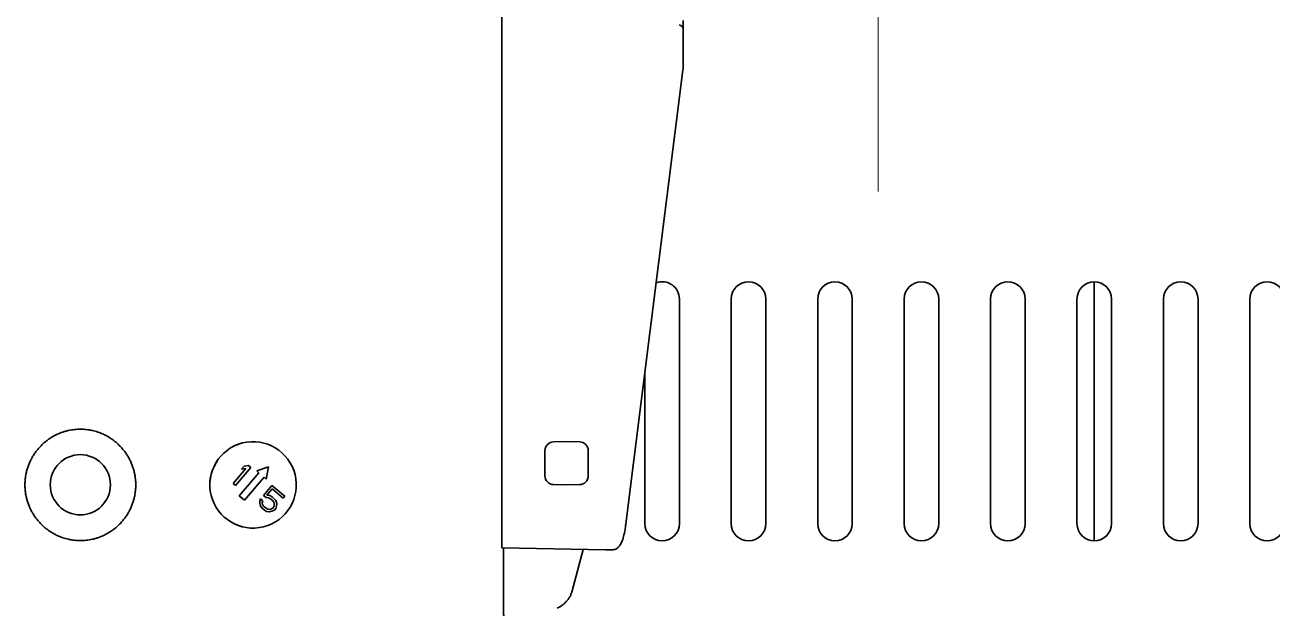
# Model space of a CAD drawing. Extents: x 6336 to 10269, y -393 to 3036.
# Drawn here: x 8605.7 to 8894.2, y 2512.2 to 2647.2 of the extents above; entities that cross this region are included whole.
import ezdxf

# ---------------------------------------------------------------- set-up
doc = ezdxf.new("R2010")
doc.units = 0
doc.header["$LTSCALE"] = 5
doc.layers.get('0').update_dxf_attribs({"linetype": 'CONTINUOUS', "lineweight": 0})
doc.layers.add('1', color=7, linetype='CONTINUOUS', true_color=0xffffff)

msp = doc.modelspace()

# ---------------------------------------------------------------- linework, layer by layer
at = {"color": 6}
msp.add_line((8803.07, 2708.63), (8803.07, 2608.63), dxfattribs=at)
at = {"layer": '1', "color": 7, "linetype": 'Continuous', "lineweight": 35}
for p, q in [((8715.97, 2821.06), (8715.97, 2561.44)), ((8757.97, 2648.18), (8757.97, 2646.17)), ((8757.97, 2646.17), (8757.97, 2637.85)), ((8744.7, 2531.72), (8757.9, 2636.69)), ((8853.07, 2587.73), (8853.07, 2527.73)), ((8757.07, 2531.73), (8757.07, 2583.73)), ((8769.07, 2583.73), (8769.07, 2531.73)), ((8777.07, 2531.73), (8777.07, 2583.73)), ((8789.07, 2583.73), (8789.07, 2531.73)), ((8797.07, 2531.73), (8797.07, 2583.73)), ((8809.07, 2531.73), (8809.07, 2583.73)), ((8817.07, 2583.73), (8817.07, 2531.73)), ((8829.07, 2531.73), (8829.07, 2583.73)), ((8837.07, 2583.73), (8837.07, 2531.73)), ((8849.07, 2531.73), (8849.07, 2583.73)), ((8857.07, 2583.73), (8857.07, 2531.73)), ((8869.07, 2531.73), (8869.07, 2583.73)), ((8877.07, 2583.73), (8877.07, 2531.73)), ((8889.07, 2531.73), (8889.07, 2583.73)), ((8749.07, 2566.5), (8749.07, 2531.73)), ((8715.97, 2558.51), (8715.97, 2561.44)), ((8715.97, 2558.51), (8715.97, 2556.25)), ((8715.97, 2553.32), (8715.97, 2556.25)), ((8715.97, 2553.32), (8715.97, 2538.24)), ((8656.01, 2550.4), (8656.01, 2550.4)), ((8725.97, 2548.67), (8725.97, 2542.78)), ((8727.94, 2550.67), (8730.97, 2550.73)), ((8730.97, 2550.73), (8734.01, 2550.67)), ((8735.97, 2548.67), (8735.97, 2542.78)), ((8655.74, 2544.31), (8656.35, 2545.02)), ((8656.35, 2545.02), (8655.74, 2544.31)), ((8657.41, 2545.2), (8656.35, 2545.02)), ((8656.35, 2545.02), (8656.35, 2545.02)), ((8657.93, 2544.75), (8657.41, 2545.2)), ((8653.83, 2541.01), (8656.8, 2544.49)), ((8656.8, 2544.49), (8653.84, 2541.02)), ((8654.36, 2540.57), (8657.93, 2544.75)), ((8659.8, 2543.49), (8655.25, 2538.16)), ((8655.25, 2538.16), (8659.79, 2543.49)), ((8656.8, 2544.49), (8655.74, 2544.31)), ((8655.74, 2544.31), (8655.74, 2544.31)), ((8656.43, 2537.16), (8660.98, 2542.48)), ((8656.8, 2544.49), (8656.8, 2544.49)), ((8656.8, 2544.49), (8656.8, 2544.49)), ((8659.29, 2543.92), (8662.01, 2544.88)), ((8659.29, 2543.92), (8659.29, 2543.92)), ((8659.79, 2543.49), (8659.29, 2543.92)), ((8659.29, 2543.92), (8659.8, 2543.49)), ((8659.79, 2543.49), (8659.8, 2543.49)), ((8661.48, 2542.05), (8660.97, 2542.48)), ((8660.98, 2542.48), (8661.48, 2542.05)), ((8661.48, 2542.05), (8662.01, 2544.89)), ((8662.01, 2544.88), (8662.01, 2544.89)), ((8662.01, 2544.88), (8662.01, 2544.89)), ((8653.83, 2541.01), (8653.84, 2541.02)), ((8654.36, 2540.57), (8653.83, 2541.01)), ((8653.84, 2541.02), (8654.36, 2540.57)), ((8654.36, 2540.57), (8654.36, 2540.57)), ((8660.83, 2538.27), (8662.81, 2540.59)), ((8662.81, 2540.59), (8660.83, 2538.27)), ((8661.48, 2542.05), (8661.48, 2542.05)), ((8661.65, 2538.35), (8662.87, 2539.77)), ((8662.81, 2540.59), (8662.81, 2540.59)), ((8665.77, 2538.06), (8662.81, 2540.59)), ((8665.39, 2537.61), (8662.86, 2539.77)), ((8662.87, 2539.77), (8665.39, 2537.61)), ((8730.97, 2540.73), (8727.94, 2540.78)), ((8734.01, 2540.78), (8730.97, 2540.73)), ((8656.43, 2537.16), (8655.25, 2538.16)), ((8655.25, 2538.16), (8656.43, 2537.16)), ((8655.25, 2538.16), (8655.25, 2538.16)), ((8656.43, 2537.16), (8656.43, 2537.16)), ((8659.98, 2536.39), (8660.02, 2536.97)), ((8660.02, 2536.97), (8659.98, 2536.39)), ((8660.18, 2535.75), (8659.98, 2536.39)), ((8659.98, 2536.39), (8660.19, 2535.75)), ((8659.98, 2536.39), (8659.98, 2536.39)), ((8660.02, 2536.97), (8660.15, 2537.47)), ((8660.15, 2537.47), (8660.02, 2536.97)), ((8660.02, 2536.97), (8660.02, 2536.97)), ((8660.15, 2537.47), (8660.15, 2537.47)), ((8660.67, 2537.03), (8660.15, 2537.47)), ((8660.54, 2536.52), (8660.67, 2537.03)), ((8660.65, 2536.12), (8660.54, 2536.52)), ((8660.83, 2538.27), (8660.83, 2538.27)), ((8661.44, 2537.75), (8660.83, 2538.27)), ((8660.83, 2538.27), (8661.44, 2537.75)), ((8661.44, 2537.75), (8661.44, 2537.75)), ((8662.02, 2537.72), (8661.44, 2537.75)), ((8661.44, 2537.75), (8662.02, 2537.72)), ((8662.31, 2538.24), (8661.65, 2538.35)), ((8662.02, 2537.72), (8662.02, 2537.72)), ((8662.44, 2537.51), (8662.02, 2537.72)), ((8662.02, 2537.72), (8662.45, 2537.51)), ((8662.83, 2537.96), (8662.31, 2538.24)), ((8662.44, 2537.51), (8662.45, 2537.51)), ((8662.97, 2537.07), (8662.44, 2537.51)), ((8662.45, 2537.51), (8662.97, 2537.07)), ((8663.35, 2537.51), (8662.83, 2537.96)), ((8662.97, 2537.07), (8662.97, 2537.07)), ((8663.24, 2536.68), (8662.97, 2537.07)), ((8662.97, 2537.07), (8663.24, 2536.68)), ((8663.24, 2536.68), (8663.24, 2536.68)), ((8663.35, 2536.28), (8663.24, 2536.68)), ((8663.24, 2536.68), (8663.35, 2536.28)), ((8663.71, 2537.05), (8663.35, 2537.51)), ((8663.92, 2536.41), (8663.71, 2537.05)), ((8663.87, 2535.83), (8663.92, 2536.41)), ((8665.39, 2537.61), (8665.77, 2538.06)), ((8665.39, 2537.61), (8665.39, 2537.61)), ((8715.97, 2535.29), (8715.97, 2538.24)), ((8660.54, 2535.29), (8660.18, 2535.75)), ((8660.18, 2535.75), (8660.19, 2535.75)), ((8660.19, 2535.75), (8660.55, 2535.29)), ((8661.07, 2534.84), (8660.54, 2535.29)), ((8660.54, 2535.29), (8660.55, 2535.29)), ((8660.55, 2535.29), (8661.07, 2534.84)), ((8660.93, 2535.73), (8660.65, 2536.12)), ((8661.45, 2535.29), (8660.93, 2535.73)), ((8661.58, 2534.56), (8661.07, 2534.84)), ((8661.07, 2534.84), (8661.07, 2534.84)), ((8661.07, 2534.84), (8661.58, 2534.56)), ((8661.87, 2535.08), (8661.45, 2535.29)), ((8661.58, 2534.56), (8661.58, 2534.56)), ((8662.24, 2534.45), (8661.58, 2534.56)), ((8661.58, 2534.56), (8662.25, 2534.45)), ((8662.29, 2535.03), (8661.87, 2535.08)), ((8662.81, 2534.59), (8662.24, 2534.45)), ((8662.24, 2534.45), (8662.25, 2534.45)), ((8662.69, 2535.15), (8662.29, 2535.03)), ((8662.29, 2535.03), (8662.29, 2535.03)), ((8662.69, 2535.15), (8663, 2535.34)), ((8663, 2535.34), (8662.69, 2535.15)), ((8662.69, 2535.15), (8662.69, 2535.15)), ((8662.81, 2534.59), (8663.36, 2534.88)), ((8662.81, 2534.59), (8662.81, 2534.59)), ((8662.81, 2534.59), (8662.81, 2534.59)), ((8663, 2535.34), (8663.15, 2535.52)), ((8663.16, 2535.52), (8663, 2535.34)), ((8663, 2535.34), (8663, 2535.34)), ((8663.15, 2535.52), (8663.29, 2535.86)), ((8663.15, 2535.52), (8663.16, 2535.52)), ((8663.3, 2535.86), (8663.16, 2535.52)), ((8663.29, 2535.86), (8663.35, 2536.28)), ((8663.29, 2535.86), (8663.3, 2535.86)), ((8663.35, 2536.28), (8663.3, 2535.86)), ((8663.35, 2536.28), (8663.35, 2536.28)), ((8663.36, 2534.88), (8663.67, 2535.24)), ((8663.67, 2535.24), (8663.87, 2535.83)), ((8715.97, 2535.29), (8715.97, 2533.52)), ((8715.97, 2530.56), (8715.97, 2533.52)), ((8660.86, 2531), (8660.86, 2531)), ((8715.97, 2530.56), (8715.97, 2527.61)), ((8715.97, 2526.11), (8715.97, 2527.61)), ((8739.98, 2525.69), (8715.97, 2526.11)), ((8734.85, 2525.78), (8732.27, 2516.17)), ((8740.95, 2525.67), (8739.98, 2525.69)), ((8741.48, 2525.66), (8740.95, 2525.67))]:
    msp.add_line(p, q, dxfattribs=at)
msp.add_circle((8618.47, 2540.73), 6.97, dxfattribs=at)
for centre, radius, start, end in [((8756.97, 2646.17), 1, 0, 85), ((8753.07, 2583.73), 4, 0, 109.8675), ((8773.07, 2583.73), 4, 0, 180), ((8793.07, 2583.73), 4, 0, 180), ((8813.07, 2583.73), 4, 0, 180), ((8833.07, 2583.73), 4, 0, 180), ((8853.07, 2583.73), 4, 0, 180), ((8873.07, 2583.73), 4, 0, 180), ((8893.07, 2583.73), 4, 0, 180), ((8727.97, 2548.67), 2, 91, 180), ((8733.97, 2548.67), 2, 0, 89), ((8727.97, 2542.78), 2, 180, 269), ((8733.97, 2542.78), 2, 271, 0), ((8753.07, 2531.73), 4, 180, 0), ((8773.07, 2531.73), 4, 180, 0), ((8793.07, 2531.73), 4, 180, 0), ((8813.07, 2531.73), 4, 180, 0), ((8833.07, 2531.73), 4, 180, 0), ((8853.07, 2531.73), 4, 180, 0), ((8873.07, 2531.73), 4, 180, 0), ((8893.07, 2531.73), 4, 180, 0)]:
    msp.add_arc(centre, radius, start, end, dxfattribs=at)
msp.add_ellipse((8658.44, 2540.7), major_axis=(-2.43, 9.7), ratio=0.999838, dxfattribs=at)
msp.add_ellipse((8658.43, 2540.7), major_axis=(2.43, -9.7), ratio=0.999838, start_param=3.141683, end_param=6.283177, dxfattribs=at)
for points, degree in [([(8757.9, 2636.64), (8757.97, 2637.86)], 1), ([(8716.38, 2526.11), (8716.4, 2517.96), (8716.42, 2509.65)], 2)]:
    msp.add_open_spline(points, degree=degree, dxfattribs=at)
for points, knots in [([(8613.11, 2552.41), (8612.83, 2552.28), (8612.56, 2552.14), (8612.03, 2551.84), (8611.5, 2551.53), (8610.76, 2551), (8610.28, 2550.61), (8610, 2550.36), (8609.94, 2550.31), (8609.83, 2550.21), (8609.77, 2550.16), (8609.6, 2550), (8609.49, 2549.89), (8609.17, 2549.56), (8608.76, 2549.11), (8608.19, 2548.4), (8607.67, 2547.65), (8607.36, 2547.13), (8607.18, 2546.79), (8607.14, 2546.72), (8607.07, 2546.58), (8606.97, 2546.38), (8606.87, 2546.17), (8606.68, 2545.75), (8606.45, 2545.19), (8606.16, 2544.32), (8606.01, 2543.73), (8605.91, 2543.29), (8605.87, 2543.06), (8605.83, 2542.84), (8605.81, 2542.68), (8605.8, 2542.61), (8605.74, 2542.23), (8605.71, 2541.92), (8605.66, 2541.31), (8605.64, 2540.71), (8605.68, 2539.8), (8605.74, 2539.19), (8605.8, 2538.74), (8605.83, 2538.59), (8605.87, 2538.36), (8605.88, 2538.28), (8605.91, 2538.13), (8605.99, 2537.76), (8606.08, 2537.39), (8606.25, 2536.8), (8606.44, 2536.22), (8606.79, 2535.38), (8607.06, 2534.83), (8607.24, 2534.5), (8607.28, 2534.43), (8607.35, 2534.3), (8607.39, 2534.23), (8607.51, 2534.03), (8607.59, 2533.9), (8607.84, 2533.51), (8608.18, 2533.01), (8608.75, 2532.3), (8609.37, 2531.63), (8609.81, 2531.21), (8610.1, 2530.95), (8610.16, 2530.9), (8610.27, 2530.8), (8610.45, 2530.66), (8610.63, 2530.51), (8611, 2530.24), (8611.5, 2529.88), (8612.28, 2529.41), (8612.82, 2529.13), (8613.1, 2529)], [0, 0, 0, 0, 0.03125, 0.03125, 0.0625, 0.09375, 0.125, 0.125, 0.132813, 0.132813, 0.140625, 0.140625, 0.15625, 0.15625, 0.1875, 0.21875, 0.25, 0.28125, 0.28125, 0.289063, 0.289063, 0.296875, 0.3125, 0.3125, 0.34375, 0.375, 0.40625, 0.40625, 0.421875, 0.429688, 0.429688, 0.4375, 0.4375, 0.46875, 0.46875, 0.5, 0.53125, 0.5625, 0.5625, 0.578125, 0.578125, 0.585938, 0.585938, 0.59375, 0.625, 0.625, 0.65625, 0.6875, 0.71875, 0.71875, 0.726563, 0.726563, 0.734375, 0.734375, 0.75, 0.75, 0.78125, 0.8125, 0.84375, 0.875, 0.875, 0.882813, 0.882813, 0.890625, 0.90625, 0.90625, 0.9375, 0.96875, 1, 1, 1, 1]), ([(8623.84, 2552.41), (8623.42, 2552.6), (8622.56, 2552.95), (8621.67, 2553.2), (8621.16, 2553.31), (8621.11, 2553.32), (8620.99, 2553.34), (8620.82, 2553.38), (8620.65, 2553.41), (8620.31, 2553.46), (8620.08, 2553.5), (8619.4, 2553.57), (8618.94, 2553.6), (8618.01, 2553.6), (8617.09, 2553.55), (8616.18, 2553.4), (8615.67, 2553.28), (8615.61, 2553.27), (8615.5, 2553.24), (8615.33, 2553.2), (8614.94, 2553.1), (8614.61, 2553), (8613.96, 2552.77), (8613.53, 2552.6), (8613.11, 2552.41)], [0, 0, 0, 0, 0.125, 0.25, 0.25, 0.265625, 0.265625, 0.28125, 0.3125, 0.3125, 0.375, 0.375, 0.5, 0.5, 0.625, 0.75, 0.75, 0.765625, 0.765625, 0.78125, 0.8125, 0.875, 0.875, 1, 1, 1, 1]), ([(8623.84, 2529), (8624.12, 2529.13), (8624.39, 2529.27), (8624.93, 2529.57), (8625.45, 2529.88), (8626.19, 2530.41), (8626.67, 2530.79), (8626.95, 2531.05), (8627.01, 2531.1), (8627.13, 2531.2), (8627.18, 2531.25), (8627.35, 2531.41), (8627.46, 2531.52), (8627.78, 2531.85), (8628.19, 2532.29), (8628.76, 2533.01), (8629.28, 2533.76), (8629.59, 2534.28), (8629.77, 2534.62), (8629.81, 2534.69), (8629.88, 2534.83), (8629.98, 2535.03), (8630.08, 2535.24), (8630.27, 2535.66), (8630.5, 2536.22), (8630.79, 2537.08), (8630.94, 2537.67), (8631.03, 2538.12), (8631.08, 2538.35), (8631.12, 2538.57), (8631.14, 2538.73), (8631.15, 2538.8), (8631.21, 2539.18), (8631.24, 2539.49), (8631.28, 2540.09), (8631.3, 2540.7), (8631.27, 2541.61), (8631.21, 2542.22), (8631.14, 2542.67), (8631.12, 2542.82), (8631.08, 2543.05), (8631.06, 2543.13), (8631.03, 2543.28), (8630.95, 2543.65), (8630.86, 2544.02), (8630.69, 2544.61), (8630.5, 2545.19), (8630.15, 2546.03), (8629.88, 2546.58), (8629.66, 2546.98), (8629.59, 2547.11), (8629.43, 2547.38), (8629.35, 2547.51), (8629.11, 2547.9), (8628.76, 2548.4), (8628.19, 2549.11), (8627.58, 2549.78), (8627.13, 2550.2), (8626.79, 2550.51), (8626.67, 2550.61), (8626.43, 2550.8), (8626.31, 2550.89), (8625.94, 2551.17), (8625.44, 2551.52), (8624.66, 2552), (8624.11, 2552.28), (8623.84, 2552.41)], [0, 0, 0, 0, 0.03125, 0.03125, 0.0625, 0.09375, 0.125, 0.125, 0.132812, 0.132812, 0.140625, 0.140625, 0.15625, 0.15625, 0.1875, 0.21875, 0.25, 0.28125, 0.28125, 0.289062, 0.289062, 0.296875, 0.3125, 0.3125, 0.34375, 0.375, 0.40625, 0.40625, 0.421875, 0.429687, 0.429687, 0.4375, 0.4375, 0.46875, 0.46875, 0.5, 0.53125, 0.5625, 0.5625, 0.578125, 0.578125, 0.585937, 0.585937, 0.59375, 0.625, 0.625, 0.65625, 0.6875, 0.71875, 0.71875, 0.734375, 0.734375, 0.75, 0.75, 0.78125, 0.8125, 0.84375, 0.875, 0.875, 0.890625, 0.890625, 0.90625, 0.90625, 0.9375, 0.96875, 1, 1, 1, 1]), ([(8741.48, 2525.66), (8741.8, 2525.68), (8742.36, 2525.79), (8743.01, 2526.29), (8743.47, 2526.92), (8743.88, 2527.81), (8744.27, 2529.11), (8744.53, 2530.5), (8744.66, 2531.44), (8744.7, 2531.72)], [0, 0, 0, 0, 0.112809, 0.221177, 0.342381, 0.507281, 0.705354, 0.912323, 1, 1, 1, 1]), ([(8613.1, 2529), (8613.52, 2528.8), (8614.38, 2528.46), (8615.27, 2528.21), (8615.78, 2528.1), (8615.84, 2528.08), (8615.95, 2528.06), (8616.12, 2528.03), (8616.29, 2528), (8616.63, 2527.94), (8616.86, 2527.91), (8617.55, 2527.83), (8618.01, 2527.81), (8618.94, 2527.81), (8619.86, 2527.86), (8620.77, 2528.01), (8621.28, 2528.12), (8621.34, 2528.13), (8621.45, 2528.16), (8621.62, 2528.2), (8622.01, 2528.31), (8622.34, 2528.41), (8622.99, 2528.63), (8623.42, 2528.8), (8623.84, 2529)], [0, 0, 0, 0, 0.125, 0.25, 0.25, 0.265625, 0.265625, 0.28125, 0.3125, 0.3125, 0.375, 0.375, 0.5, 0.5, 0.625, 0.75, 0.75, 0.765625, 0.765625, 0.78125, 0.8125, 0.875, 0.875, 1, 1, 1, 1]), ([(8728.78, 2512.19), (8729, 2512.28), (8729.2, 2512.38), (8729.6, 2512.6), (8729.79, 2512.72), (8730.07, 2512.92), (8730.16, 2512.99), (8730.29, 2513.1), (8730.34, 2513.13), (8730.42, 2513.21), (8730.47, 2513.25), (8730.68, 2513.44), (8730.84, 2513.6), (8731.14, 2513.95), (8731.28, 2514.12), (8731.47, 2514.41), (8731.54, 2514.5), (8731.63, 2514.65), (8731.66, 2514.7), (8731.71, 2514.8), (8731.74, 2514.85), (8731.88, 2515.1), (8732.07, 2515.52), (8732.21, 2515.95), (8732.27, 2516.17)], [0, 0, 0, 0, 0.125, 0.125, 0.25, 0.25, 0.3125, 0.3125, 0.34375, 0.34375, 0.375, 0.375, 0.5, 0.5, 0.625, 0.625, 0.6875, 0.6875, 0.71875, 0.71875, 0.75, 0.75, 0.875, 1, 1, 1, 1])]:
    msp.add_open_spline(points, degree=3, knots=knots, dxfattribs=at)

doc.saveas('drawing.dxf')
